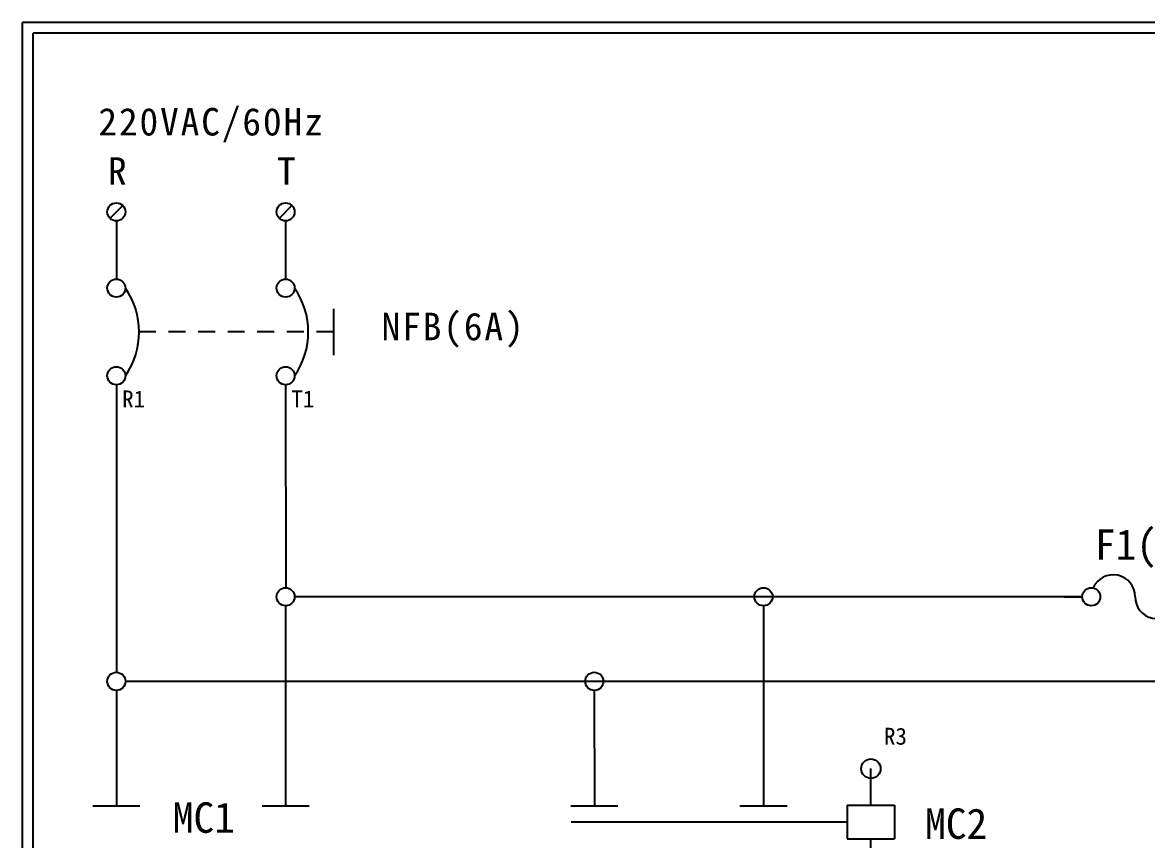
# Model space of a CAD drawing. Extents: x 10 to 297, y 3 to 207.
# Drawn here: x 10 to 142.9, y 110.4 to 207 of the extents above; entities that cross this region are included whole.
import ezdxf

# ---------------------------------------------------------------- set-up
doc = ezdxf.new("R2010")
doc.units = 0
doc.linetypes.add('HIDDEN9', pattern=[3.5, 2, -1.5])
doc.layers.get('0').update_dxf_attribs({"linetype": 'CONTINUOUS'})
doc.layers.add('圖框層', color=7, linetype='CONTINUOUS')
doc.layers.add('標尺寸層', color=3, linetype='CONTINUOUS')
doc.styles.add('STSL', font='kaiu.ttf')
doc.styles.add('標楷體', font='kaiu.ttf')

# ---------------------------------------------------------------- blocks, each defined once
blk = doc.blocks.new('FUSE')
at = {"color": 7}
for p, q in [((0, 0), (2.14, 0)), ((14.64, 0), (16.78, 0))]:
    blk.add_line(p, q, dxfattribs=at)
for centre in [(3.21, 0), (13.56, 0)]:
    blk.add_circle(centre, 1.07)
for centre, start, end in [((5.8, 0), 0, 156.116), ((10.98, 0), 180, 336.116)]:
    blk.add_arc(centre, 2.59, start, end, dxfattribs=at)

msp = doc.modelspace()

# ---------------------------------------------------------------- linework, layer by layer
at = {"color": 0}
for p, q in [((21.85, 185.35), (20.34, 183.83)), ((41.85, 185.35), (40.34, 183.83)), ((21.1, 164.1), (21.12, 130.19)), ((41.1, 164.1), (41.12, 140.19)), ((135.29, 139.12), (42.17, 139.12)), ((41.09, 138.05), (41.11, 114.4)), ((97.59, 138.05), (97.61, 114.4)), ((155.99, 129.12), (22.17, 129.12)), ((21.1, 128.05), (21.11, 114.4)), ((77.6, 128.05), (77.61, 114.4)), ((110.24, 110.51), (110.24, 104.65))]:
    msp.add_line(p, q, dxfattribs=at)
at = {"color": 0, "linetype": 'HIDDEN9'}
msp.add_line((46.76, 170.41), (23.79, 170.41), dxfattribs=at)
at = {"color": 0}
for centre in [(21.1, 184.59), (41.1, 184.59), (21.1, 175.59), (41.1, 175.59), (21.1, 165.23), (41.1, 165.23), (41.1, 139.12), (97.6, 139.12), (21.1, 129.12), (77.6, 129.12)]:
    msp.add_circle(centre, 1.07, dxfattribs=at)
for centre in [(14.74, 170.41), (34.74, 170.41)]:
    msp.add_arc(centre, 9.05, 325.1286, 34.8714, dxfattribs=at)
at = {"layer": '圖框層', "color": 0}
for p, q in [((297, 206.97), (10, 206.97)), ((10, 3), (10, 206.97)), ((295.75, 205.72), (11.25, 205.72)), ((11.25, 4.25), (11.25, 205.72))]:
    msp.add_line(p, q, dxfattribs=at)
at = {"layer": '標尺寸層', "color": 0}
for p, q in [((21.1, 183.52), (21.1, 176.66)), ((41.1, 183.52), (41.1, 176.66)), ((46.76, 173.14), (46.76, 167.68)), ((21.1, 164.16), (21.1, 164.1)), ((41.1, 164.16), (41.1, 164.1)), ((18.32, 114.4), (23.89, 114.4)), ((38.32, 114.4), (43.89, 114.4)), ((74.82, 114.4), (80.39, 114.4)), ((94.82, 114.4), (100.39, 114.4)), ((107.51, 114.48), (113.08, 114.48)), ((107.51, 110.51), (113.08, 110.51))]:
    msp.add_line(p, q, dxfattribs=at)
at = {"layer": '標尺寸層', "color": 7}
for p, q in [((110.3, 114.48), (110.3, 118.81)), ((107.51, 114.48), (107.51, 110.51)), ((113.08, 114.48), (113.08, 110.51)), ((107.51, 112.5), (74.85, 112.5))]:
    msp.add_line(p, q, dxfattribs=at)
at = {"layer": '標尺寸層', "color": 0}
msp.add_circle((110.3, 118.81), 1.15, dxfattribs=at)

# ---------------------------------------------------------------- block references
at = {"color": 0}
msp.add_blockref('FUSE', (133.14, 139.12), dxfattribs=at)

# ---------------------------------------------------------------- texts
at = {"color": 0, "char_height": 3.25, "style": '標楷體'}
for s, insert, width, attachment_point in [('\\pt6.5;{\\T1.1;220VAC/60Hz}', (18.97, 196.87), 28.0555, 1), ('\\pt6.5;{\\T1.1;R}', (20.1, 191.05), 2, 1), ('\\pt6.5;{\\T1.1;T}', (40.1, 191.05), 2, 1), ('\\pt6.5;{\\T1.1;NFB(6A)}', (60.96, 172.68), 24.6072, 2)]:
    msp.add_mtext(s, dxfattribs=dict(at, insert=insert, width=width, attachment_point=attachment_point))
at = {"layer": '圖框層', "color": 0, "style": 'STSL'}
for s, height, p in [('R1', 2, (21.78, 161.49)), ('T1', 2, (41.78, 161.49)), ('F1(3A)', 3.6, (136.77, 143.49)), ('R3', 2, (111.84, 121.64)), ('MC1', 3.6, (27.76, 111.23)), ('MC2', 3.6, (116.7, 110.51))]:
    msp.add_text(s, height=height, dxfattribs=at).set_placement(p)

doc.saveas('drawing.dxf')
